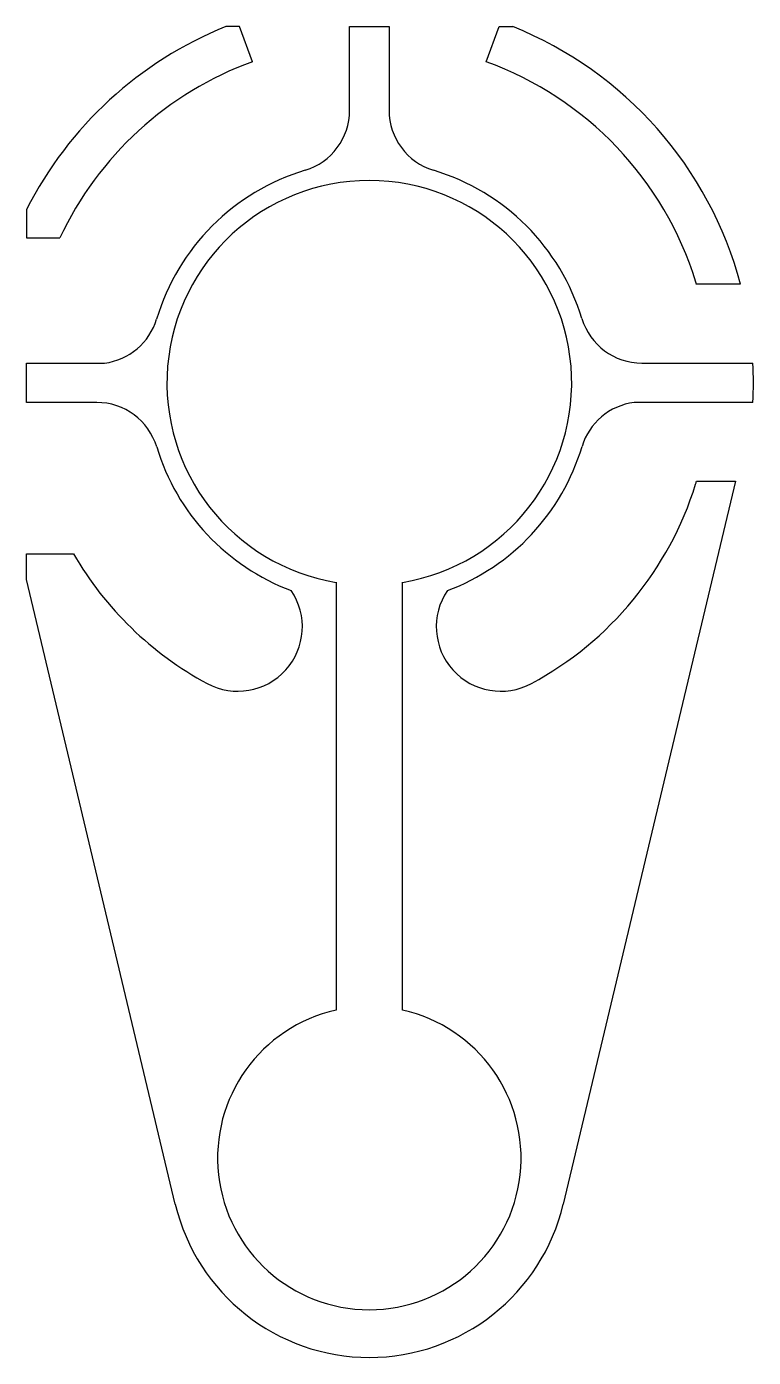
# Model space of a CAD drawing. Extents: x -35 to 39, y -99 to 36.
import ezdxf

# ---------------------------------------------------------------- set-up
doc = ezdxf.new("R2010")
doc.units = 0
doc.header["$MEASUREMENT"] = 0
doc.layers.get('0').update_dxf_attribs({"linetype": 'CONTINUOUS'})

msp = doc.modelspace()

# ---------------------------------------------------------------- linework, layer by layer
at = {"color": 0}
for p, q in [((-13.17, 36.18), (-14.57, 36.18)), ((-11.87, 32.61), (-13.17, 36.18)), ((-2, 27.67), (-2, 36.18)), ((-2, 36.18), (2, 36.18)), ((2, 36.18), (2, 27.67)), ((11.87, 32.61), (13.17, 36.18)), ((13.17, 36.18), (14.57, 36.18)), ((-34.8, 17.61), (-34.8, 14.71)), ((-34.8, 14.71), (-31.43, 14.71)), ((37.7, 10), (33.22, 10)), ((-34.8, -2), (-34.8, 2)), ((-34.8, 2), (-26.88, 2)), ((27.67, 2), (38.95, 2)), ((-27.67, -2), (-34.8, -2)), ((38.95, -2), (26.88, -2)), ((37.18, -10), (19.7, -83.44)), ((33.22, -10), (37.18, -10)), ((-34.8, -19.99), (-34.8, -17.36)), ((-34.8, -17.36), (-30.03, -17.38)), ((-19.7, -83.44), (-34.8, -19.99)), ((-3.38, -20.27), (-3.38, -63.72)), ((3.38, -63.72), (3.38, -20.27))]:
    msp.add_line(p, q, dxfattribs=at)
for centre, radius, start, end in [((0, 0), 39, 111.9293, 153.1647), ((0, 0), 39, 14.8572, 68.0707), ((0, 0), 34.7, 110, 154.9189), ((0, 0), 34.7, 17.1552, 70), ((-8.35, 27.67), 6.35, 286.7937, 0), ((8.35, 27.67), 6.35, 180, 253.2063), ((0, 0), 22.55, 106.7937, 163.3109), ((0, 0), 20.55, 279.4527, 260.5473), ((0, 0), 22.55, 16.7937, 73.2063), ((26.9, 8.3), 6.55, 15.0143, 17.1552), ((-27.68, 8.3), 6.35, 277.2337, 343.3109), ((27.67, 8.35), 6.35, 196.7937, 270), ((0, 0), 39, 357.0605, 2.9395), ((-27.67, -8.35), 6.35, 16.7937, 90), ((27.68, -8.3), 6.35, 97.2337, 163.3109), ((0, 0), 22.55, 196.7937, 249.4218), ((0, 0), 22.55, 290.5782, 343.3109), ((0, 0), 34.7, 298.3102, 342.745), ((26.88, -8.35), 6.55, 342.745, 345.4095), ((0, 0), 34.7, 210.0576, 241.6898), ((-13.35, -24.78), 6.55, 241.6898, 34.097), ((13.35, -24.78), 6.55, 145.903, 298.3102), ((0, -78.75), 15.41, 102.6535, 77.3465), ((0, -78.75), 20.25, 193.3893, 346.6107)]:
    msp.add_arc(centre, radius, start, end, dxfattribs=at)

doc.saveas('drawing.dxf')
